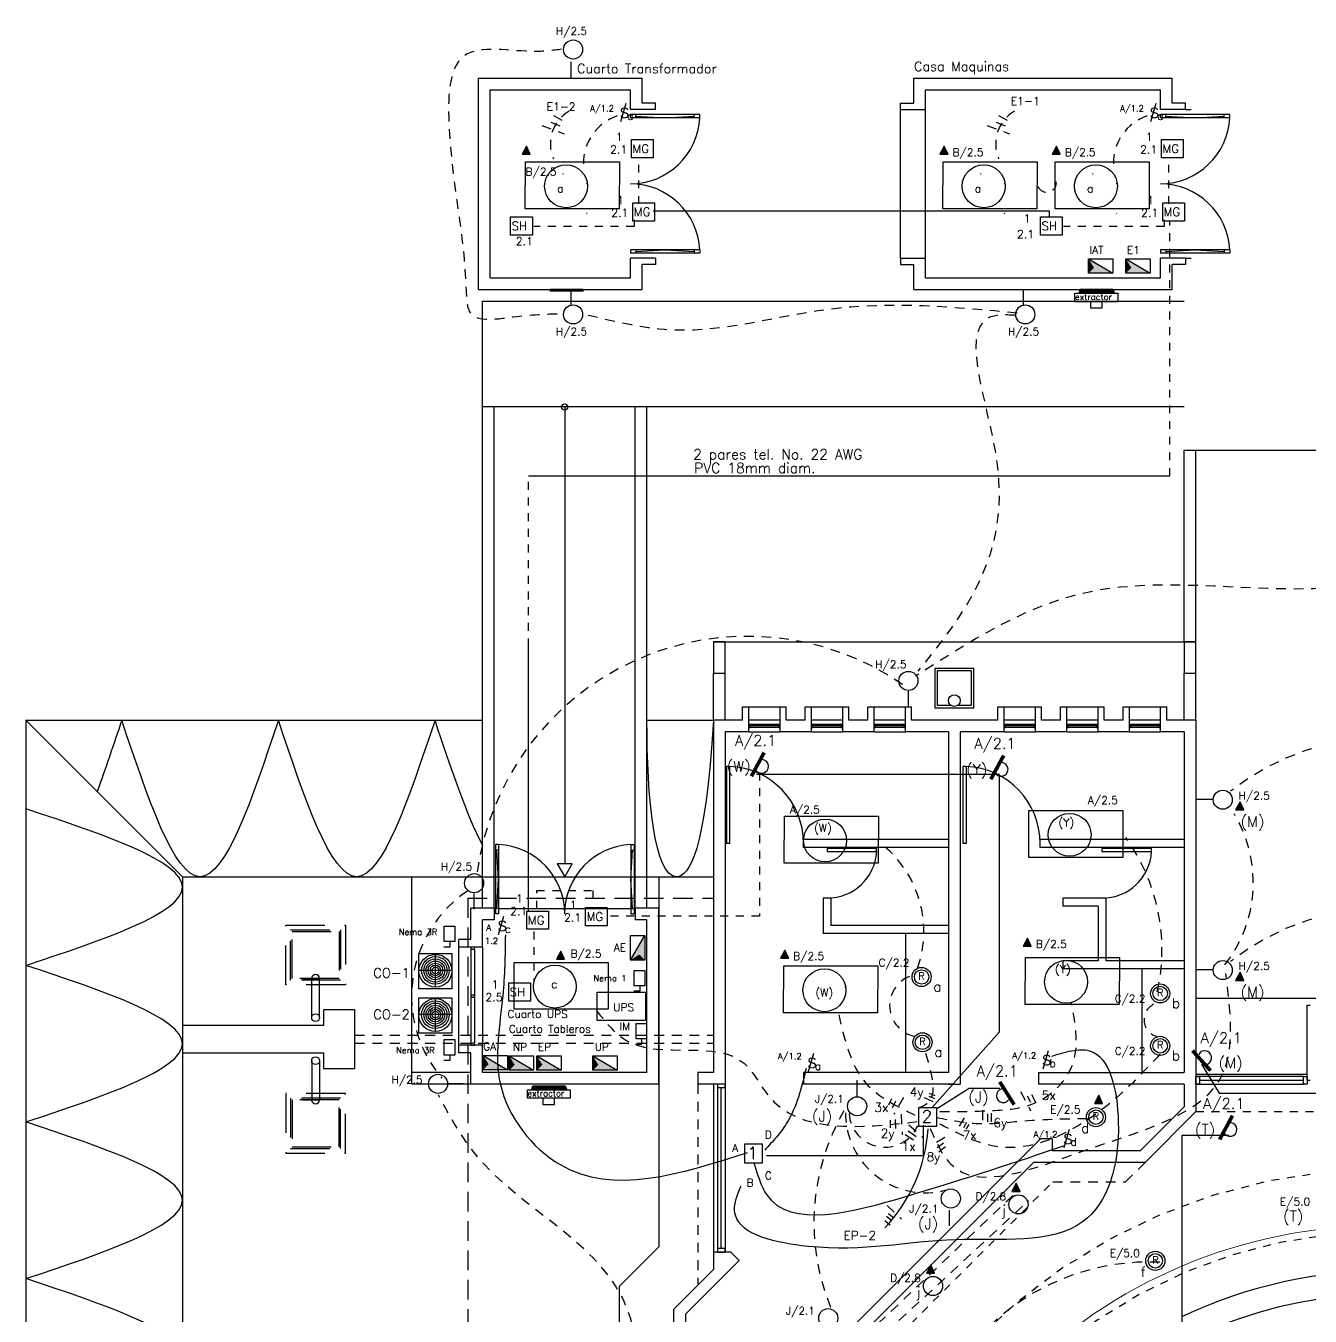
# Model space of a CAD drawing. Extents: x 630.7 to 694.4, y 620.3 to 665.5.
# Drawn here: x 659.63 to 676.03, y 649.03 to 665.51 of the extents above; entities that cross this region are included whole.
import ezdxf

# ---------------------------------------------------------------- set-up
doc = ezdxf.new("R2010")
doc.units = 0
doc.header["$LTSCALE"] = 0.5
doc.header["$MEASUREMENT"] = 0
for name, pattern in [('DASHDOTX2', [2, 1, -0.5, 0, -0.5]), ('DASHED2', [0.375, 0.25, -0.125]), ('HIDDEN', [0.375, 0.25, -0.125]), ('HIDDEN2', [0.1875, 0.125, -0.0625]), ('PHANTOM2', [31.75, 15.875, -3.175, 3.175, -3.175, 3.175, -3.175])]:
    doc.linetypes.add(name, pattern=pattern)
for name, color, linetype in [('ALUMBRADO', 3, 'CONTINUOUS'), ('columnas', 5, 'CONTINUOUS'), ('LUCES', 170, 'CONTINUOUS'), ('METAL', 6, 'CONTINUOUS'), ('MUEBLES', 6, 'CONTINUOUS'), ('paredbaños', 6, 'CONTINUOUS'), ('paredes', 1, 'CONTINUOUS'), ('PROYECCIONES', 6, 'HIDDEN'), ('PUERTAS', 6, 'CONTINUOUS'), ('SEÑALES', 4, 'CONTINUOUS'), ('talud', 5, 'CONTINUOUS'), ('texturas', 6, 'CONTINUOUS'), ('TOMAS', 4, 'HIDDEN2'), ('TUBERIA', 3, 'DASHDOTX2'), ('tuberia_alumbrado', 3, 'DASHED2'), ('UNIFILAR', 1, 'CONTINUOUS'), ('ventana', 6, 'CONTINUOUS'), ('ventanas', 6, 'CONTINUOUS')]:
    doc.layers.add(name, color=color, linetype=linetype)
doc.styles.add('romans', font='romans.shx')
doc.styles.add('STYLE2', font='romans.shx')

msp = doc.modelspace()

# ---------------------------------------------------------------- linework, layer by layer
at = {"layer": 'ALUMBRADO', "linetype": 'Continuous'}
for p, q in [((666.591, 665.049), (666.591, 664.846)), ((666.591, 662.136), (666.591, 661.933)), ((672.365, 662.136), (672.365, 661.933)), ((670.898, 657.011), (670.898, 656.809)), ((674.785, 655.625), (674.582, 655.625)), ((665.352, 654.427), (665.352, 654.224)), ((674.785, 653.449), (674.582, 653.449)), ((670.247, 651.838), (670.247, 652.04)), ((665.213, 651.996), (665.01, 651.996)), ((671.425, 650.179), (671.425, 650.382))]:
    msp.add_line(p, q, dxfattribs=at)
at = {"layer": 'ALUMBRADO', "color": 1}
for p, q in [((666.025, 663.97), (665.969, 663.867)), ((666.072, 663.867), (666.025, 663.97)), ((671.358, 663.97), (671.302, 663.867)), ((671.406, 663.867), (671.358, 663.97)), ((672.792, 663.97), (672.735, 663.867)), ((672.839, 663.867), (672.792, 663.97)), ((665.969, 663.867), (666.072, 663.867)), ((671.302, 663.867), (671.406, 663.867)), ((672.735, 663.867), (672.839, 663.867)), ((675.135, 655.595), (675.078, 655.492)), ((675.078, 655.492), (675.182, 655.492)), ((675.182, 655.492), (675.135, 655.595)), ((672.422, 653.857), (672.366, 653.753)), ((672.469, 653.753), (672.422, 653.857)), ((666.462, 653.69), (666.405, 653.587)), ((666.509, 653.587), (666.462, 653.69)), ((669.324, 653.702), (669.267, 653.598)), ((669.371, 653.598), (669.324, 653.702)), ((672.366, 653.753), (672.469, 653.753)), ((666.405, 653.587), (666.509, 653.587)), ((669.267, 653.598), (669.371, 653.598)), ((675.135, 653.42), (675.078, 653.316)), ((675.182, 653.316), (675.135, 653.42)), ((675.078, 653.316), (675.182, 653.316)), ((673.333, 651.848), (673.276, 651.744)), ((673.276, 651.744), (673.38, 651.744)), ((673.38, 651.744), (673.333, 651.848)), ((672.277, 650.724), (672.221, 650.62)), ((672.325, 650.62), (672.277, 650.724)), ((672.221, 650.62), (672.325, 650.62)), ((671.187, 649.682), (671.13, 649.578)), ((671.13, 649.578), (671.234, 649.578)), ((671.234, 649.578), (671.187, 649.682))]:
    msp.add_line(p, q, dxfattribs=at)
at = {"layer": 'ALUMBRADO'}
for points in [[(666.009, 663.769), (667.209, 663.769), (667.207, 663.169), (666.007, 663.169)], [(671.343, 663.769), (672.543, 663.769), (672.541, 663.169), (671.341, 663.169)], [(672.776, 663.769), (673.976, 663.769), (673.974, 663.169), (672.774, 663.169)], [(672.439, 655.485), (673.64, 655.485), (673.638, 654.885), (672.438, 654.885)], [(669.317, 655.412), (670.517, 655.413), (670.515, 654.813), (669.315, 654.813)], [(665.866, 653.546), (667.066, 653.546), (667.064, 652.947), (665.864, 652.946)], [(672.394, 653.608), (673.594, 653.608), (673.593, 653.009), (672.392, 653.009)], [(669.308, 653.5), (670.508, 653.5), (670.506, 652.9), (669.306, 652.9)]]:
    msp.add_lwpolyline(points, close=True, dxfattribs=at)
at = {"layer": 'ALUMBRADO', "const_width": 0.0468}
for points in [[(669.058, 656.226), (668.895, 655.923)], [(672.116, 656.188), (671.952, 655.884)], [(674.528, 652.418), (674.759, 652.162)], [(672.25, 651.728), (672.066, 652.02)], [(675.038, 651.588), (674.874, 651.284)]]:
    msp.add_lwpolyline(points, dxfattribs=at)
at = {"layer": 'ALUMBRADO', "color": 5}
for points in [[(671.033, 651.693), (671.258, 651.693), (671.258, 651.449), (671.033, 651.449)], [(668.81, 651.227), (669.034, 651.227), (669.034, 650.983), (668.81, 650.983)]]:
    msp.add_lwpolyline(points, close=True, dxfattribs=at)
at = {"layer": 'ALUMBRADO'}
for centre, radius in [((666.618, 665.206), 0.122), ((666.528, 663.459), 0.274), ((671.861, 663.459), 0.274), ((673.295, 663.459), 0.274), ((666.618, 661.822), 0.122), ((672.392, 661.822), 0.122), ((670.9, 657.141), 0.122), ((674.914, 655.623), 0.122), ((669.836, 655.103), 0.274), ((672.958, 655.175), 0.274), ((665.354, 654.557), 0.122), ((666.385, 653.236), 0.274), ((672.913, 653.298), 0.274), ((674.914, 653.447), 0.122), ((669.827, 653.19), 0.274), ((671.068, 653.359), 0.122), ((674.115, 653.149), 0.122), ((671.08, 652.525), 0.122), ((674.115, 652.48), 0.122), ((664.894, 651.994), 0.122), ((670.245, 651.708), 0.122), ((673.294, 651.569), 0.122), ((671.441, 650.53), 0.122), ((672.305, 650.454), 0.122), ((674.053, 649.734), 0.122), ((671.214, 649.412), 0.122), ((669.876, 649.001), 0.122)]:
    msp.add_circle(centre, radius, dxfattribs=at)
at = {"layer": 'ALUMBRADO', "color": 1}
for centre in [(671.068, 653.359), (674.115, 653.149), (671.08, 652.525), (674.115, 652.48), (673.294, 651.569), (674.053, 649.734)]:
    msp.add_circle(centre, 0.0921, dxfattribs=at)
at = {"layer": 'ALUMBRADO'}
for centre, start, end in [((669.026, 656.049), 202.0969, 81.2238), ((672.084, 656.01), 202.0969, 81.2238), ((674.684, 652.328), 272.4299, 151.5568), ((672.111, 651.843), 82.6032, 321.7301), ((675.006, 651.411), 202.0969, 81.2238)]:
    msp.add_arc(centre, 0.0878, start, end, dxfattribs=at)
at = {"layer": 'ALUMBRADO', "color": 1}
for points in [[(665.969, 663.867), (666.025, 663.97), (666.072, 663.867)], [(671.302, 663.867), (671.358, 663.97), (671.406, 663.867)], [(672.735, 663.867), (672.792, 663.97), (672.839, 663.867)], [(675.078, 655.492), (675.135, 655.595), (675.182, 655.492)], [(672.366, 653.753), (672.422, 653.857), (672.469, 653.753)], [(666.405, 653.587), (666.462, 653.69), (666.509, 653.587)], [(669.267, 653.598), (669.324, 653.702), (669.371, 653.598)], [(675.078, 653.316), (675.135, 653.42), (675.182, 653.316)], [(673.276, 651.744), (673.333, 651.848), (673.38, 651.744)], [(672.221, 650.62), (672.277, 650.724), (672.325, 650.62)], [(671.13, 649.578), (671.187, 649.682), (671.234, 649.578)]]:
    msp.add_solid(points, dxfattribs=at)
at = {"layer": 'columnas'}
msp.add_lwpolyline([(661.63, 652.74), (661.63, 652.39), (663.43, 652.39), (663.43, 652.19), (663.83, 652.19), (663.83, 652.94), (663.43, 652.94), (663.43, 652.74), (661.63, 652.74)], dxfattribs=at)
at = {"layer": 'LUCES'}
for p, q in [((667.291, 664.515), (667.223, 664.282)), ((674.058, 664.515), (673.99, 664.282)), ((665.73, 654.13), (665.662, 653.897)), ((669.687, 652.38), (669.618, 652.147)), ((672.683, 652.416), (672.615, 652.183)), ((672.953, 651.409), (672.885, 651.176))]:
    msp.add_line(p, q, dxfattribs=at)
at = {"layer": 'METAL'}
msp.add_circle((671.486, 656.89), 0.075, dxfattribs=at)
at = {"layer": 'MUEBLES', "color": 1, "linetype": 'Continuous', "ltscale": 0.01}
for p, q in [((666.486, 663.622), (666.486, 663.612)), ((671.819, 663.622), (671.819, 663.612)), ((673.252, 663.622), (673.252, 663.612))]:
    msp.add_line(p, q, dxfattribs=at)
at = {"layer": 'MUEBLES'}
for p, q in [((670.861, 653.915), (670.861, 652.14)), ((673.881, 653.465), (673.881, 652.14))]:
    msp.add_line(p, q, dxfattribs=at)
at = {"layer": 'MUEBLES', "color": 1, "linetype": 'Continuous', "ltscale": 0.01}
for centre, start, end in [((666.796, 663.492), 90, 180), ((672.129, 663.492), 90, 180), ((673.562, 663.492), 90, 180), ((666.796, 663.117), 180, 270), ((672.129, 663.117), 180, 270), ((673.562, 663.117), 180, 270), ((670.094, 653.224), 90, 180)]:
    msp.add_arc(centre, 0.005, start, end, dxfattribs=at)
at = {"layer": 'paredbaños'}
for p, q in [((671.411, 655.115), (669.561, 655.115)), ((669.561, 655.015), (669.561, 655.115)), ((671.411, 655.015), (669.561, 655.015)), ((672.581, 655.015), (672.581, 655.115)), ((674.421, 655.115), (672.581, 655.115)), ((674.421, 655.015), (672.581, 655.015)), ((669.811, 654.365), (669.811, 653.915)), ((669.911, 654.365), (669.811, 654.365)), ((669.911, 654.365), (669.911, 654.015)), ((673.421, 654.365), (672.871, 654.365)), ((672.871, 654.365), (672.871, 654.265)), ((673.421, 654.365), (673.421, 653.565)), ((673.321, 654.265), (672.871, 654.265)), ((673.321, 654.265), (673.321, 653.565)), ((671.411, 654.015), (669.911, 654.015)), ((671.411, 653.915), (669.811, 653.915)), ((673.321, 653.565), (672.871, 653.565)), ((672.871, 653.565), (672.871, 653.465)), ((674.421, 653.565), (673.421, 653.565)), ((674.421, 653.465), (672.871, 653.465))]:
    msp.add_line(p, q, dxfattribs=at)
at = {"layer": 'paredes', "linetype": 'Continuous'}
for p, q in [((665.41, 664.839), (667.501, 664.839)), ((665.41, 662.429), (665.41, 664.839)), ((667.501, 664.519), (667.501, 664.839)), ((670.968, 664.839), (674.268, 664.839)), ((670.968, 664.519), (670.968, 664.839)), ((674.268, 664.519), (674.268, 664.839)), ((665.56, 664.689), (667.351, 664.689)), ((665.56, 662.349), (665.56, 664.689)), ((667.351, 664.439), (667.351, 664.689)), ((671.118, 664.689), (674.118, 664.689)), ((671.118, 664.439), (671.118, 664.689)), ((674.118, 664.439), (674.118, 664.689)), ((667.671, 664.439), (667.351, 664.439)), ((667.671, 664.519), (667.501, 664.519)), ((667.671, 664.439), (667.671, 664.519)), ((670.798, 664.519), (670.968, 664.519)), ((670.798, 664.439), (670.798, 664.519)), ((670.798, 664.439), (671.118, 664.439)), ((674.438, 664.439), (674.118, 664.439)), ((674.438, 664.519), (674.268, 664.519)), ((674.438, 664.439), (674.438, 664.519)), ((665.41, 662.141), (665.41, 662.461)), ((665.56, 662.291), (665.56, 662.541)), ((667.351, 662.291), (667.351, 662.541)), ((667.671, 662.541), (667.351, 662.541)), ((667.501, 662.141), (667.501, 662.461)), ((667.671, 662.461), (667.501, 662.461)), ((667.671, 662.541), (667.671, 662.461)), ((670.798, 662.541), (671.118, 662.541)), ((670.798, 662.541), (670.798, 662.461)), ((670.798, 662.461), (670.968, 662.461)), ((670.968, 662.141), (670.968, 662.461)), ((671.118, 662.291), (671.118, 662.541)), ((674.118, 662.291), (674.118, 662.541)), ((674.438, 662.541), (674.118, 662.541)), ((674.268, 662.141), (674.268, 662.461)), ((674.438, 662.461), (674.268, 662.461)), ((674.438, 662.541), (674.438, 662.461)), ((665.56, 662.291), (667.351, 662.291)), ((671.118, 662.291), (674.118, 662.291)), ((665.41, 662.141), (667.501, 662.141)), ((670.968, 662.141), (674.268, 662.141))]:
    msp.add_line(p, q, dxfattribs=at)
at = {"layer": 'paredes', "color": 1, "linetype": 'Continuous'}
for p, q in [((670.798, 662.541), (670.798, 664.439)), ((671.118, 662.541), (671.118, 664.439))]:
    msp.add_line(p, q, dxfattribs=at)
at = {"layer": 'paredes', "color": 5}
msp.add_line((668.411, 657.64), (668.561, 657.64), dxfattribs=at)
at = {"layer": 'paredes'}
for p, q in [((668.781, 656.64), (668.781, 656.81)), ((668.781, 656.81), (668.861, 656.81)), ((668.861, 656.64), (668.861, 656.81)), ((669.261, 656.64), (669.261, 656.81)), ((669.261, 656.81), (669.341, 656.81)), ((669.341, 656.64), (669.341, 656.81)), ((669.581, 656.64), (669.581, 656.81)), ((669.581, 656.81), (669.661, 656.81)), ((669.661, 656.64), (669.661, 656.81)), ((670.061, 656.81), (670.141, 656.81)), ((670.061, 656.64), (670.061, 656.81)), ((670.141, 656.64), (670.141, 656.81)), ((670.381, 656.64), (670.381, 656.81)), ((670.381, 656.81), (670.461, 656.81)), ((670.461, 656.64), (670.461, 656.81)), ((670.861, 656.64), (670.861, 656.81)), ((670.861, 656.81), (670.941, 656.81)), ((670.941, 656.64), (670.941, 656.81)), ((672.041, 656.64), (672.041, 656.81)), ((672.041, 656.81), (672.121, 656.81)), ((672.121, 656.64), (672.121, 656.81)), ((672.521, 656.64), (672.521, 656.81)), ((672.521, 656.81), (672.601, 656.81)), ((672.601, 656.64), (672.601, 656.81)), ((672.841, 656.64), (672.841, 656.81)), ((672.841, 656.81), (672.921, 656.81)), ((672.921, 656.64), (672.921, 656.81)), ((673.321, 656.81), (673.401, 656.81)), ((673.321, 656.64), (673.321, 656.81)), ((673.401, 656.64), (673.401, 656.81)), ((673.641, 656.64), (673.641, 656.81)), ((673.641, 656.81), (673.721, 656.81)), ((673.721, 656.64), (673.721, 656.81)), ((674.121, 656.64), (674.121, 656.81)), ((674.121, 656.81), (674.201, 656.81)), ((674.201, 656.64), (674.201, 656.81)), ((668.411, 656.64), (668.411, 652.14)), ((668.781, 656.64), (668.411, 656.64)), ((668.861, 656.49), (668.861, 656.64)), ((669.261, 656.49), (669.261, 656.64)), ((669.581, 656.64), (669.341, 656.64)), ((669.661, 656.49), (669.661, 656.64)), ((669.661, 656.49), (669.661, 656.64)), ((670.061, 656.49), (670.061, 656.64)), ((670.061, 656.49), (670.061, 656.64)), ((670.381, 656.64), (670.141, 656.64)), ((670.461, 656.49), (670.461, 656.64)), ((670.861, 656.49), (670.861, 656.64)), ((672.041, 656.64), (670.941, 656.64)), ((672.121, 656.49), (672.121, 656.64)), ((672.521, 656.49), (672.521, 656.64)), ((672.841, 656.64), (672.601, 656.64)), ((672.921, 656.49), (672.921, 656.64)), ((672.921, 656.49), (672.921, 656.64)), ((673.321, 656.49), (673.321, 656.64)), ((673.321, 656.49), (673.321, 656.64)), ((673.641, 656.64), (673.401, 656.64)), ((673.721, 656.49), (673.721, 656.64)), ((674.121, 656.49), (674.121, 656.64)), ((674.571, 656.64), (674.201, 656.64)), ((674.571, 656.64), (674.571, 651.64)), ((668.561, 656.49), (668.561, 651.99)), ((668.861, 656.49), (668.561, 656.49)), ((669.661, 656.49), (669.261, 656.49)), ((670.461, 656.49), (670.061, 656.49)), ((671.411, 656.49), (670.861, 656.49)), ((671.411, 656.49), (671.411, 652.14)), ((671.561, 656.49), (671.561, 651.99)), ((672.121, 656.49), (671.561, 656.49)), ((672.921, 656.49), (672.521, 656.49)), ((673.721, 656.49), (673.321, 656.49)), ((674.421, 656.49), (674.121, 656.49)), ((674.421, 656.49), (674.421, 652.14)), ((665.611, 654.24), (665.311, 654.24)), ((665.311, 653.84), (665.311, 654.24)), ((665.611, 654.24), (665.461, 654.24)), ((665.611, 654.24), (665.611, 654.09)), ((667.711, 654.24), (667.411, 654.24)), ((667.411, 654.24), (667.411, 654.09)), ((667.711, 651.99), (667.711, 654.24)), ((665.461, 653.74), (665.461, 654.09)), ((665.611, 654.09), (665.461, 654.09)), ((667.561, 654.09), (667.411, 654.09)), ((667.561, 652.14), (667.561, 654.09)), ((665.311, 653.84), (665.161, 653.84)), ((665.161, 653.74), (665.161, 653.84)), ((665.461, 653.74), (665.161, 653.74)), ((665.461, 652.49), (665.161, 652.49)), ((665.161, 652.39), (665.161, 652.49)), ((665.311, 652.39), (665.161, 652.39)), ((665.311, 651.99), (665.311, 652.39)), ((665.461, 652.14), (665.461, 652.49)), ((667.561, 652.14), (665.461, 652.14)), ((668.411, 652.14), (668.211, 652.14)), ((668.211, 652.14), (668.211, 651.99)), ((671.411, 652.14), (669.561, 652.14)), ((669.561, 652.14), (669.561, 651.99)), ((672.561, 652.14), (674.421, 652.14)), ((672.561, 652.14), (672.561, 651.99)), ((667.711, 651.99), (665.311, 651.99)), ((668.561, 651.99), (668.211, 651.99)), ((671.48, 651.99), (669.561, 651.99)), ((671.411, 651.99), (671.561, 651.99)), ((674.421, 651.99), (672.561, 651.99)), ((674.421, 651.99), (674.421, 651.702)), ((673.859, 651.14), (674.421, 651.702)), ((673.921, 650.99), (674.571, 651.64)), ((669.49, 648.195), (672.585, 651.29)), ((672.735, 651.29), (672.585, 651.29)), ((672.735, 651.29), (672.735, 651.14)), ((673.859, 651.14), (672.735, 651.14)), ((669.596, 648.089), (672.497, 650.99)), ((673.921, 650.99), (672.497, 650.99)), ((668.055, 649.054), (668.739, 649.739)), ((668.633, 649.845), (668.411, 649.845)), ((668.411, 649.845), (668.411, 649.622)), ((668.739, 649.739), (668.633, 649.845)), ((667.905, 649.116), (668.411, 649.622)), ((667.905, 646.365), (667.905, 649.116)), ((668.055, 649.054), (668.055, 646.765))]:
    msp.add_line(p, q, dxfattribs=at)
at = {"layer": 'paredes', "color": 1}
for p, q in [((668.861, 656.81), (669.261, 656.81)), ((669.661, 656.81), (670.061, 656.81)), ((670.461, 656.81), (670.861, 656.81)), ((672.121, 656.81), (672.521, 656.81)), ((672.921, 656.81), (673.321, 656.81)), ((673.721, 656.81), (674.121, 656.81)), ((669.261, 656.64), (668.861, 656.64)), ((670.061, 656.64), (669.661, 656.64)), ((670.861, 656.64), (670.461, 656.64)), ((672.521, 656.64), (672.121, 656.64)), ((673.321, 656.64), (672.921, 656.64)), ((674.121, 656.64), (673.721, 656.64)), ((668.861, 656.49), (669.261, 656.49)), ((669.661, 656.49), (670.061, 656.49)), ((670.461, 656.49), (670.861, 656.49)), ((672.121, 656.49), (672.521, 656.49)), ((672.921, 656.49), (673.321, 656.49)), ((673.721, 656.49), (674.121, 656.49)), ((665.666, 654.235), (667.356, 654.235))]:
    msp.add_line(p, q, dxfattribs=at)
at = {"layer": 'paredes'}
for points in [[(668.411, 657.24), (668.561, 657.24), (668.561, 657.64), (668.411, 657.64)], [(674.421, 657.24), (674.571, 657.24), (674.571, 657.64), (674.421, 657.64)]]:
    msp.add_lwpolyline(points, close=True, dxfattribs=at)
at = {"layer": 'paredes', "ltscale": 0.75}
for radius, start, end in [(6.05, 62.8054, 115.4706), (5.75, 4.9885, 175.0115)]:
    msp.add_arc((676.99, 643.555), radius, start, end, dxfattribs=at)
at = {"layer": 'PROYECCIONES', "color": 1, "ltscale": 2}
for q in [(665.272, 632.744), (668.411, 654.365)]:
    msp.add_line((665.272, 654.365), q, dxfattribs=at)
at = {"layer": 'PROYECCIONES'}
for p, q in [((663.83, 652.615), (668.411, 652.615)), ((663.83, 652.515), (668.411, 652.515)), ((668.211, 651.99), (668.211, 649.422)), ((673.673, 650.743), (673.921, 650.99)), ((672.744, 650.743), (673.673, 650.743))]:
    msp.add_line(p, q, dxfattribs=at)
at = {"layer": 'PROYECCIONES', "ltscale": 0.8}
for p, q in [((674.571, 651.64), (679.41, 651.64)), ((668.531, 646.53), (672.744, 650.743))]:
    msp.add_line(p, q, dxfattribs=at)
for radius, start in [(7.35, 270.3718), (6.55, 270.4172)]:
    msp.add_arc((676.99, 643.555), radius, start, 270, dxfattribs=at)
at = {"layer": 'PUERTAS'}
for p, q in [((667.351, 664.335), (667.351, 664.375)), ((668.236, 664.375), (667.351, 664.375)), ((668.236, 664.335), (667.351, 664.335)), ((667.421, 664.335), (667.421, 664.375)), ((668.166, 664.335), (668.166, 664.375)), ((668.236, 664.335), (668.236, 664.375)), ((674.118, 664.335), (674.118, 664.375)), ((675.003, 664.375), (674.118, 664.375)), ((675.003, 664.335), (674.118, 664.335)), ((674.188, 664.335), (674.188, 664.375)), ((674.933, 664.335), (674.933, 664.375)), ((675.003, 664.335), (675.003, 664.375)), ((667.351, 662.645), (667.351, 662.605)), ((668.236, 662.645), (667.351, 662.645)), ((668.236, 662.605), (667.351, 662.605)), ((667.421, 662.645), (667.421, 662.605)), ((668.166, 662.645), (668.166, 662.605)), ((668.236, 662.645), (668.236, 662.605)), ((674.118, 662.645), (674.118, 662.605)), ((675.003, 662.645), (674.118, 662.645)), ((675.003, 662.605), (674.118, 662.605)), ((674.188, 662.645), (674.188, 662.605)), ((674.933, 662.645), (674.933, 662.605)), ((675.003, 662.645), (675.003, 662.605)), ((668.576, 656.049), (668.576, 655.065)), ((668.616, 656.049), (668.576, 656.049)), ((668.616, 656.049), (668.616, 655.065)), ((671.636, 656.049), (671.596, 656.049)), ((671.596, 656.049), (671.596, 655.065)), ((671.636, 656.049), (671.636, 655.065)), ((665.626, 655.05), (665.626, 654.165)), ((665.666, 655.05), (665.626, 655.05)), ((665.666, 655.05), (665.666, 654.165)), ((667.356, 655.05), (667.356, 654.165)), ((667.356, 655.05), (667.396, 655.05)), ((667.396, 655.05), (667.396, 654.165)), ((668.616, 655.065), (668.576, 655.065)), ((671.636, 655.065), (671.596, 655.065)), ((665.666, 654.98), (665.626, 654.98)), ((667.356, 654.98), (667.396, 654.98)), ((665.666, 654.235), (665.626, 654.235)), ((665.666, 654.165), (665.626, 654.165)), ((667.356, 654.235), (667.396, 654.235)), ((667.356, 654.165), (667.396, 654.165)), ((675.99, 652.04), (675.99, 653)), ((675.99, 653), (676.03, 653)), ((675.99, 652.04), (676.03, 652.04))]:
    msp.add_line(p, q, dxfattribs=at)
at = {"layer": 'PUERTAS', "color": 6}
for p, q in [((667.421, 664.355), (667.793, 664.335)), ((667.793, 664.335), (668.166, 664.355)), ((674.188, 664.355), (674.56, 664.335)), ((674.56, 664.335), (674.933, 664.355)), ((667.421, 662.625), (667.793, 662.645)), ((667.793, 662.645), (668.166, 662.625)), ((674.188, 662.625), (674.56, 662.645)), ((674.56, 662.645), (674.933, 662.625)), ((665.666, 654.608), (665.646, 654.98)), ((667.356, 654.608), (667.376, 654.98)), ((665.646, 654.235), (665.666, 654.608)), ((667.376, 654.235), (667.356, 654.608))]:
    msp.add_line(p, q, dxfattribs=at)
at = {"layer": 'PUERTAS'}
for points in [[(669.861, 655), (669.861, 654.96), (670.494, 654.96), (670.494, 655)], [(673.371, 655), (673.371, 654.96), (674.005, 654.96), (674.005, 655)]]:
    msp.add_lwpolyline(points, close=True, dxfattribs=at)
for centre, radius, start, end in [((667.35, 664.377), 0.887, 270.0448, 357.3062), ((674.117, 664.377), 0.887, 270.0448, 357.3062), ((667.35, 662.603), 0.887, 2.6938, 89.9552), ((674.117, 662.603), 0.887, 2.6938, 89.9552), ((668.577, 655.066), 0.984, 359.9736, 87.7351), ((671.598, 655.066), 0.984, 359.9736, 87.7351), ((665.624, 654.165), 0.887, 0.0448, 87.3062), ((667.397, 654.165), 0.887, 92.6938, 179.9552), ((669.861, 655), 0.635, 270, 356.3884), ((673.371, 655), 0.635, 270, 356.3884)]:
    msp.add_arc(centre, radius, start, end, dxfattribs=at)
at = {"layer": 'SEÑALES', "color": 5}
for points in [[(667.365, 664.055), (667.642, 664.055), (667.642, 663.823), (667.365, 663.823)], [(674.132, 664.055), (674.409, 664.055), (674.409, 663.823), (674.132, 663.823)], [(667.38, 663.247), (667.657, 663.247), (667.657, 663.015), (667.38, 663.015)], [(674.147, 663.247), (674.424, 663.247), (674.424, 663.015), (674.147, 663.015)], [(665.821, 663.067), (666.098, 663.067), (666.098, 662.835), (665.821, 662.835)], [(672.588, 663.067), (672.865, 663.067), (672.865, 662.835), (672.588, 662.835)], [(666.028, 654.2), (666.306, 654.2), (666.306, 653.968), (666.028, 653.968)], [(666.778, 654.246), (667.055, 654.246), (667.055, 654.014), (666.778, 654.014)], [(665.796, 653.283), (666.073, 653.283), (666.073, 653.051), (665.796, 653.051)]]:
    msp.add_lwpolyline(points, close=True, dxfattribs=at)
at = {"layer": 'talud', "color": 1, "linetype": 'Continuous'}
for p, q in [((674.438, 664.439), (674.51, 664.439)), ((674.438, 662.541), (674.51, 662.541))]:
    msp.add_line(p, q, dxfattribs=at)
at = {"layer": 'talud', "color": 1}
for p, q in [((674.421, 660.09), (679.56, 660.09)), ((674.421, 657.64), (674.421, 660.09)), ((674.571, 657.64), (674.571, 660.09)), ((674.571, 653.09), (679.41, 653.09))]:
    msp.add_line(p, q, dxfattribs=at)
at = {"layer": 'talud'}
for p, q in [((674.421, 657.64), (674.571, 657.64)), ((659.63, 656.64), (665.461, 656.64)), ((661.63, 654.64), (659.63, 656.64)), ((659.63, 656.64), (659.63, 629.507)), ((667.561, 656.64), (668.411, 656.64)), ((661.63, 654.64), (665.461, 654.64)), ((661.63, 654.64), (661.63, 631.507)), ((667.561, 654.64), (668.411, 654.64))]:
    msp.add_line(p, q, dxfattribs=at)
at = {"layer": 'talud', "color": 6}
for p, q in [((668.411, 656.64), (668.411, 657.24)), ((668.561, 656.64), (668.561, 657.24)), ((674.421, 656.64), (674.421, 657.24)), ((674.571, 656.64), (674.571, 657.24))]:
    msp.add_line(p, q, dxfattribs=at)
at = {"layer": 'texturas', "color": 1}
for p, q in [((665.461, 654.24), (665.461, 661.99)), ((665.461, 661.99), (674.421, 661.99)), ((674.421, 660.64), (665.461, 660.64)), ((665.611, 654.24), (665.611, 660.64)), ((666.511, 660.64), (666.511, 654.804)), ((667.411, 654.24), (667.411, 660.64)), ((667.561, 654.24), (667.561, 660.64)), ((664.561, 651.99), (664.561, 654.64)), ((665.461, 654.64), (667.561, 654.64)), ((667.711, 654.64), (667.711, 649.912)), ((665.161, 652.49), (665.161, 653.74)), ((665.461, 653.74), (665.461, 652.49)), ((665.311, 652.14), (664.561, 652.14)), ((665.311, 651.99), (664.561, 651.99)), ((667.205, 649.406), (667.711, 649.912)), ((667.205, 649.406), (667.205, 637.219))]:
    msp.add_line(p, q, dxfattribs=at)
at = {"layer": 'texturas', "linetype": 'Continuous'}
msp.add_line((668.561, 657.64), (674.421, 657.64), dxfattribs=at)
at = {"layer": 'texturas', "color": 1}
msp.add_lwpolyline([(666.511, 654.64), (666.605, 654.804), (666.416, 654.804)], close=True, dxfattribs=at)
msp.add_circle((666.511, 660.64), 0.04, dxfattribs=at)
at = {"layer": 'texturas'}
for points in [[(660.855, 656.64), (660.75, 656.326), (660.646, 656.012), (660.541, 655.729)], [(665.461, 655.045), (665.259, 655.429), (665.057, 656.034), (664.855, 656.64)]]:
    msp.add_open_spline(points, degree=3, dxfattribs=at)
for points in [[(662.855, 656.64), (661.855, 654.64), (660.855, 656.64)], [(664.855, 656.64), (663.855, 654.64), (662.855, 656.64)], [(659.63, 653.507), (661.63, 654.507), (659.63, 655.507)], [(659.63, 651.507), (661.63, 652.507), (659.63, 653.507)], [(659.63, 649.507), (661.63, 650.507), (659.63, 651.507)], [(659.63, 647.507), (661.63, 648.507), (659.63, 649.507)]]:
    msp.add_spline(points, degree=3, dxfattribs=at)
msp.add_open_spline([(668.411, 656.64), (668.312, 654.949), (667.707, 654.084), (667.561, 655.64), (667.561, 656.64)], degree=3, knots=[0.993455, 0.993455, 0.993455, 0.993455, 2.236068, 4.472136, 4.472136, 4.472136, 4.472136], dxfattribs=at)
at = {"layer": 'TOMAS'}
for p, q in [((667.459, 663.234), (667.459, 663.823)), ((674.226, 663.234), (674.226, 663.823)), ((672.697, 663.143), (672.697, 663.077)), ((667.397, 662.945), (666.115, 662.945)), ((667.397, 663.028), (667.397, 662.945)), ((674.164, 662.945), (672.882, 662.945)), ((674.164, 663.028), (674.164, 662.945)), ((674.236, 659.759), (674.236, 663.007)), ((666.05, 657.582), (666.05, 659.759)), ((668.997, 655.97), (668.997, 654.134)), ((666.155, 654.23), (666.155, 654.462)), ((666.155, 654.462), (666.87, 654.462)), ((666.87, 654.462), (666.87, 654.288)), ((668.997, 654.134), (667.064, 654.134)), ((666.116, 653.94), (666.116, 653.303))]:
    msp.add_line(p, q, dxfattribs=at)
at = {"layer": 'TOMAS', "linetype": 'Continuous'}
for p, q in [((667.641, 663.143), (672.697, 663.143)), ((666.05, 659.759), (674.236, 659.759))]:
    msp.add_line(p, q, dxfattribs=at)
at = {"layer": 'TUBERIA', "color": 1}
for p, q in [((663.162, 653.34), (663.38, 653.34)), ((663.28, 652.84), (663.28, 653.34)), ((663.38, 652.84), (663.38, 653.34)), ((663.28, 652.29), (663.28, 651.79)), ((663.38, 652.29), (663.38, 651.79)), ((663.162, 651.79), (663.38, 651.79))]:
    msp.add_line(p, q, dxfattribs=at)
for points in [[(663.71, 653.26), (662.95, 653.26), (662.95, 654.02), (663.71, 654.02)], [(663.65, 653.32), (663.01, 653.32), (663.01, 653.96), (663.65, 653.96)], [(663.63, 653.34), (663.03, 653.34), (663.03, 653.94), (663.63, 653.94)], [(663.71, 651.87), (662.95, 651.87), (662.95, 651.11), (663.71, 651.11)], [(663.65, 651.81), (663.01, 651.81), (663.01, 651.17), (663.65, 651.17)], [(663.63, 651.79), (663.03, 651.79), (663.03, 651.19), (663.63, 651.19)]]:
    msp.add_lwpolyline(points, close=True, dxfattribs=at)
at = {"layer": 'TUBERIA', "color": 1, "linetype": 'Continuous'}
for centre in [(663.33, 652.84), (663.33, 652.29)]:
    msp.add_circle(centre, 0.05, dxfattribs=at)
for centre, start, end in [((663.33, 653.34), 0, 180), ((663.33, 651.79), 180, 0)]:
    msp.add_arc(centre, 0.05, start, end, dxfattribs=at)
at = {"layer": 'tuberia_alumbrado'}
for p, q in [((666.217, 664.237), (666.504, 664.13)), ((666.334, 664.279), (666.462, 664.226)), ((666.366, 664.364), (666.494, 664.29)), ((671.903, 664.237), (672.19, 664.13)), ((672.02, 664.279), (672.148, 664.226)), ((672.052, 664.364), (672.18, 664.29)), ((671.166, 651.874), (671.239, 651.847)), ((672.333, 651.896), (672.461, 651.649)), ((672.47, 651.86), (672.525, 651.75)), ((670.684, 651.803), (670.647, 651.72)), ((670.737, 651.773), (670.692, 651.682)), ((670.836, 651.818), (670.715, 651.606)), ((671.099, 651.82), (671.234, 651.761)), ((671.162, 651.838), (671.234, 651.806)), ((672.415, 651.841), (672.461, 651.759)), ((670.669, 651.531), (670.669, 651.432)), ((670.73, 651.538), (670.737, 651.425)), ((670.806, 651.606), (670.821, 651.342)), ((671.61, 651.56), (671.519, 651.402)), ((671.845, 651.656), (671.845, 651.455)), ((671.909, 651.611), (671.909, 651.51)), ((671.955, 651.62), (671.955, 651.51)), ((670.897, 651.394), (671.003, 651.319)), ((670.904, 651.47), (671.086, 651.311)), ((671.64, 651.5), (671.602, 651.432)), ((671.67, 651.477), (671.633, 651.417)), ((670.859, 651.349), (670.973, 651.273)), ((671.366, 651.311), (671.199, 651.205)), ((671.35, 651.236), (671.267, 651.175)), ((671.373, 651.19), (671.29, 651.122)), ((672.234, 650.57), (668.923, 647.416)), ((668.962, 647.29), (672.437, 650.503))]:
    msp.add_line(p, q, dxfattribs=at)
at = {"layer": 'tuberia_alumbrado', "color": 4, "linetype": 'Continuous'}
for p, q in [((666.05, 654.208), (666.05, 657.582)), ((672.063, 655.945), (668.959, 655.945)), ((672.063, 652.66), (672.063, 655.945)), ((671.201, 651.687), (672.063, 652.66)), ((674.643, 652.247), (674.868, 651.877)), ((671.272, 651.684), (671.675, 651.941)), ((671.675, 651.941), (672.068, 651.941)), ((674.868, 651.877), (676.392, 651.877))]:
    msp.add_line(p, q, dxfattribs=at)
at = {"layer": 'tuberia_alumbrado', "color": 4, "linetype": 'PHANTOM2'}
for p, q in [((671.093, 651.08), (671.093, 651.468)), ((684.518, 651.333), (674.391, 651.333)), ((674.391, 651.333), (674.391, 647.705)), ((669.089, 651.08), (671.093, 651.08))]:
    msp.add_line(p, q, dxfattribs=at)
at = {"layer": 'tuberia_alumbrado', "color": 5}
for p, q in [((670.628, 650.441), (670.813, 650.265)), ((670.598, 650.248), (670.665, 650.189)), ((670.62, 650.306), (670.687, 650.248)), ((670.645, 650.34), (670.712, 650.281))]:
    msp.add_line(p, q, dxfattribs=at)
at = {"layer": 'tuberia_alumbrado', "color": 5, "linetype": 'Continuous', "lineweight": 15}
msp.add_circle((676.955, 643.6), 6.584, dxfattribs=at)
at = {"layer": 'tuberia_alumbrado'}
for centre, radius, start, end in [((666.812, 663.999), 0.484, 120.2903, 202.8141), ((672.498, 663.999), 0.484, 120.2903, 202.8141), ((667.389, 663.753), 0.639, 109.0593, 180.9179), ((674.156, 663.753), 0.639, 109.0593, 180.9179), ((672.666, 663.506), 0.123, 204.0775, 5.1436), ((668.846, 654.226), 3.485, 55.4083, 172.9984), ((676.993, 653.211), 3.206, 50.888, 128.1618), ((673.607, 654.564), 1.697, 321.8693, 31.1364), ((669.669, 653.94), 1.428, 340.8409, 50.316), ((671.686, 653.706), 2.452, 347.3463, 35.7924), ((666.175, 653.115), 1.619, 124.0136, 220.4435), ((676.993, 651.035), 3.206, 50.888, 128.1618), ((671.061, 652.994), 0.401, 111.6816, 257.8534), ((674.129, 652.813), 0.22, 116.5093, 254.2111), ((672.549, 650.221), 2.855, 150.0188, 202.4146), ((671.115, 651.621), 1.018, 179.7325, 285.3138), ((670.599, 651.642), 0.457, 183.3911, 336.5244), ((673.977, 646.759), 2.961, 87.4399, 174.9281)]:
    msp.add_arc(centre, radius, start, end, dxfattribs=at)
at = {"layer": 'tuberia_alumbrado', "color": 5, "linetype": 'Continuous'}
msp.add_arc((669.133, 651.548), 2.022, 316.3932, 356.3574, dxfattribs=at)
at = {"layer": 'tuberia_alumbrado'}
for points in [[(666.47, 665.208), (666.14, 665.18), (665.224, 665.123), (665.036, 664.199), (665.253, 662.125), (665.3, 661.852), (665.894, 661.795), (666.489, 661.833)], [(666.809, 661.814), (667.923, 661.625), (669.866, 661.889), (672.31, 661.842)], [(672.264, 661.81), (672.03, 661.81), (672.03, 659.93), (671.02, 657.264)], [(683.019, 657.154), (682.674, 657.992), (679.881, 658.716), (675.823, 658.314), (673.117, 658.257), (670.991, 657.2)], [(671.178, 651.422), (671.436, 650.974), (673.15, 651.142), (674.921, 652.138), (674.955, 653.405)], [(671.3, 651.639), (672.041, 651.657), (672.489, 651.739), (672.983, 652.206), (672.983, 653.029)], [(666.919, 652.926), (667.323, 652.534), (668.805, 652.253), (669.108, 651.849), (671.028, 651.513)], [(670.01, 652.877), (670.357, 652.004), (670.996, 651.589)], [(671.119, 652.385), (671.097, 651.713), (671.041, 651.69)], [(674.112, 652.373), (673.473, 651.746), (672.072, 651.186), (671.265, 651.5)], [(667.512, 648.298), (667.237, 649.281), (665.387, 651.075), (664.901, 651.848)], [(671.268, 651.564), (671.799, 651.488), (672.373, 651.521), (673.197, 651.553)]]:
    msp.add_spline(points, degree=3, dxfattribs=at)
at = {"layer": 'tuberia_alumbrado', "color": 4, "linetype": 'PHANTOM2'}
for points in [[(665.753, 653.898), (665.721, 653.121), (665.69, 651.987), (666.452, 650.962), (668.847, 651.117)], [(672.727, 652.347), (673.21, 652.418), (673.58, 651.509), (673.125, 650.23), (671.504, 650.003), (669.614, 649.918), (668.69, 650.315), (668.889, 650.94)], [(669.594, 652.189), (669.345, 651.49), (669.065, 651.148)], [(668.928, 650.989), (669.09, 650.578), (670.867, 650.556), (672.893, 651.206)]]:
    msp.add_spline(points, degree=3, dxfattribs=at)
at = {"layer": 'UNIFILAR', "color": 1}
for p, q in [((673.199, 662.532), (673.51, 662.348)), ((673.675, 662.532), (673.987, 662.348)), ((667.35, 653.576), (667.534, 653.888)), ((666.155, 652.351), (666.467, 652.167))]:
    msp.add_line(p, q, dxfattribs=at)
at = {"layer": 'UNIFILAR'}
for p, q in [((666.322, 662.123), (666.751, 662.123)), ((666.328, 662.143), (666.743, 662.143)), ((673.027, 661.983), (673.027, 662.092)), ((673.032, 662.092), (673.572, 662.092)), ((673.081, 662.092), (673.095, 662.143)), ((673.086, 662.107), (673.523, 662.107)), ((673.089, 662.123), (673.518, 662.123)), ((673.095, 662.143), (673.51, 662.143)), ((673.147, 662.143), (673.147, 662.091)), ((673.205, 662.142), (673.205, 662.091)), ((673.267, 662.142), (673.267, 662.093)), ((673.324, 662.143), (673.324, 662.092)), ((673.381, 662.142), (673.381, 662.092)), ((673.453, 662.143), (673.453, 662.093)), ((673.51, 662.143), (673.532, 662.091)), ((673.572, 662.092), (673.572, 661.983)), ((673.572, 661.983), (673.027, 661.983)), ((673.224, 661.983), (673.224, 661.905)), ((673.372, 661.905), (673.372, 661.983)), ((673.224, 661.905), (673.372, 661.905)), ((666.035, 651.81), (666.035, 651.919)), ((666.04, 651.919), (666.58, 651.919)), ((666.088, 651.919), (666.103, 651.97)), ((666.094, 651.934), (666.531, 651.934)), ((666.096, 651.95), (666.525, 651.95)), ((666.103, 651.97), (666.518, 651.97)), ((666.154, 651.97), (666.154, 651.917)), ((666.212, 651.969), (666.212, 651.917)), ((666.275, 651.969), (666.275, 651.92)), ((666.331, 651.97), (666.331, 651.919)), ((666.388, 651.969), (666.388, 651.919)), ((666.461, 651.97), (666.461, 651.92)), ((666.518, 651.97), (666.54, 651.917)), ((666.58, 651.919), (666.58, 651.81)), ((666.58, 651.81), (666.035, 651.81)), ((666.232, 651.81), (666.232, 651.731)), ((666.232, 651.731), (666.379, 651.731)), ((666.379, 651.731), (666.379, 651.81))]:
    msp.add_line(p, q, dxfattribs=at)
at = {"layer": 'UNIFILAR', "color": 3}
for p, q in [((665.043, 653.741), (664.966, 653.741)), ((665.043, 653.812), (665.043, 653.741)), ((664.86, 653.23), (664.86, 653.651)), ((665.063, 653.443), (664.641, 653.443)), ((667.471, 653.176), (667.393, 653.176)), ((667.471, 653.246), (667.471, 653.176)), ((664.86, 652.665), (664.86, 653.086)), ((665.063, 652.878), (664.641, 652.878)), ((667.493, 652.568), (667.493, 652.497)), ((665.043, 652.362), (665.043, 652.291)), ((667.493, 652.497), (667.415, 652.497)), ((665.043, 652.291), (664.966, 652.291))]:
    msp.add_line(p, q, dxfattribs=at)
at = {"layer": 'UNIFILAR', "color": 4}
msp.add_line((665.469, 652.358), (665.78, 652.174), dxfattribs=at)
at = {"layer": 'UNIFILAR', "color": 5}
msp.add_line((665.802, 652.351), (666.113, 652.167), dxfattribs=at)
at = {"layer": 'UNIFILAR', "color": 6}
msp.add_line((666.87, 652.351), (667.181, 652.167), dxfattribs=at)
at = {"layer": 'UNIFILAR', "color": 1}
for points in [[(673.199, 662.348), (673.199, 662.532), (673.51, 662.532), (673.51, 662.348)], [(673.675, 662.348), (673.675, 662.532), (673.987, 662.532), (673.987, 662.348)], [(667.534, 653.576), (667.35, 653.576), (667.35, 653.888), (667.534, 653.888)], [(666.155, 652.167), (666.155, 652.351), (666.467, 652.351), (666.467, 652.167)]]:
    msp.add_lwpolyline(points, close=True, dxfattribs=at)
at = {"layer": 'UNIFILAR', "color": 3}
for points in [[(665.107, 653.812), (664.973, 653.812), (664.973, 654.009), (665.107, 654.009)], [(665.068, 653.657), (665.068, 653.208), (664.647, 653.208), (664.647, 653.657)], [(667.534, 653.246), (667.4, 653.246), (667.4, 653.444), (667.534, 653.444)], [(665.068, 653.091), (665.068, 652.643), (664.647, 652.643), (664.647, 653.091)], [(667.556, 652.568), (667.422, 652.568), (667.422, 652.765), (667.556, 652.765)], [(665.107, 652.362), (664.973, 652.362), (664.973, 652.559), (665.107, 652.559)]]:
    msp.add_lwpolyline(points, close=True, dxfattribs=at)
at = {"layer": 'UNIFILAR', "color": 5}
for points in [[(667.541, 653.167), (667.541, 652.804), (666.927, 652.804), (666.927, 653.167)], [(665.802, 652.167), (665.802, 652.351), (666.113, 652.351), (666.113, 652.167)]]:
    msp.add_lwpolyline(points, close=True, dxfattribs=at)
at = {"layer": 'UNIFILAR', "color": 6}
for points in [[(665.469, 652.174), (665.469, 652.358), (665.78, 652.358), (665.78, 652.174)], [(666.87, 652.167), (666.87, 652.351), (667.181, 652.351), (667.181, 652.167)]]:
    msp.add_lwpolyline(points, close=True, dxfattribs=at)
for centre, radius in [((664.86, 653.438), 0.21), ((664.86, 653.443), 0.176), ((664.86, 653.443), 0.148), ((664.86, 653.443), 0.12), ((664.86, 653.443), 0.0934), ((664.86, 653.443), 0.0681), ((664.86, 653.443), 0.0429), ((664.86, 652.873), 0.21), ((664.86, 652.878), 0.176), ((664.86, 652.878), 0.148), ((664.86, 652.878), 0.12), ((664.86, 652.878), 0.0934), ((664.86, 652.878), 0.0681), ((664.86, 652.878), 0.0429)]:
    msp.add_circle(centre, radius, dxfattribs=at)
at = {"layer": 'UNIFILAR', "color": 1}
for points in [[(673.51, 662.348), (673.199, 662.532), (673.269, 662.418)], [(673.199, 662.532), (673.199, 662.348), (673.269, 662.418)], [(673.199, 662.348), (673.51, 662.348), (673.269, 662.418)], [(673.987, 662.348), (673.675, 662.532), (673.746, 662.418)], [(673.675, 662.532), (673.675, 662.348), (673.746, 662.418)], [(673.675, 662.348), (673.987, 662.348), (673.746, 662.418)], [(667.534, 653.888), (667.35, 653.576), (667.463, 653.646)], [(667.534, 653.576), (667.534, 653.888), (667.463, 653.646)], [(667.35, 653.576), (667.534, 653.576), (667.463, 653.646)], [(666.467, 652.167), (666.155, 652.351), (666.226, 652.237)], [(666.155, 652.351), (666.155, 652.167), (666.226, 652.237)], [(666.155, 652.167), (666.467, 652.167), (666.226, 652.237)]]:
    msp.add_solid(points, dxfattribs=at)
at = {"layer": 'UNIFILAR', "color": 4}
for points in [[(665.78, 652.174), (665.469, 652.358), (665.539, 652.244)], [(665.469, 652.358), (665.469, 652.174), (665.539, 652.244)], [(665.469, 652.174), (665.78, 652.174), (665.539, 652.244)]]:
    msp.add_solid(points, dxfattribs=at)
at = {"layer": 'UNIFILAR', "color": 5}
for points in [[(666.113, 652.167), (665.802, 652.351), (665.872, 652.237)], [(665.802, 652.351), (665.802, 652.167), (665.872, 652.237)], [(665.802, 652.167), (666.113, 652.167), (665.872, 652.237)]]:
    msp.add_solid(points, dxfattribs=at)
at = {"layer": 'UNIFILAR', "color": 6}
for points in [[(667.181, 652.167), (666.87, 652.351), (666.94, 652.237)], [(666.87, 652.351), (666.87, 652.167), (666.94, 652.237)], [(666.87, 652.167), (667.181, 652.167), (666.94, 652.237)]]:
    msp.add_solid(points, dxfattribs=at)
at = {"layer": 'ventana', "color": 1}
for p, q in [((665.311, 653.715), (665.311, 652.515)), ((665.361, 653.715), (665.361, 652.515))]:
    msp.add_line(p, q, dxfattribs=at)
for points in [[(665.361, 653.715), (665.361, 653.74), (665.311, 653.74), (665.311, 653.715)], [(665.361, 653.103), (665.361, 653.128), (665.311, 653.128), (665.311, 653.103)], [(665.361, 652.49), (665.361, 652.515), (665.311, 652.515), (665.311, 652.49)]]:
    msp.add_lwpolyline(points, close=True, dxfattribs=at)
at = {"layer": 'ventanas', "color": 6}
for p, q in [((669.241, 656.583), (668.881, 656.583)), ((669.241, 656.565), (668.881, 656.565)), ((669.241, 656.547), (668.881, 656.547)), ((670.041, 656.583), (669.681, 656.583)), ((670.041, 656.565), (669.681, 656.565)), ((670.041, 656.547), (669.681, 656.547)), ((670.841, 656.583), (670.481, 656.583)), ((670.841, 656.565), (670.481, 656.565)), ((670.841, 656.547), (670.481, 656.547)), ((672.501, 656.583), (672.141, 656.583)), ((672.501, 656.565), (672.141, 656.565)), ((672.501, 656.547), (672.141, 656.547)), ((673.301, 656.583), (672.941, 656.583)), ((673.301, 656.565), (672.941, 656.565)), ((673.301, 656.547), (672.941, 656.547)), ((674.101, 656.583), (673.741, 656.583)), ((674.101, 656.565), (673.741, 656.565)), ((674.101, 656.547), (673.741, 656.547)), ((675.99, 652.115), (674.571, 652.115))]:
    msp.add_line(p, q, dxfattribs=at)
at = {"layer": 'ventanas'}
for p, q in [((675.946, 652.09), (674.571, 652.09)), ((674.615, 652.04), (675.946, 652.04)), ((668.411, 651.99), (668.411, 649.845)), ((668.461, 651.99), (668.461, 649.845)), ((668.511, 649.889), (668.511, 651.946)), ((668.561, 651.99), (668.561, 649.845)), ((674.571, 651.99), (675.946, 651.99))]:
    msp.add_line(p, q, dxfattribs=at)
at = {"layer": 'ventanas', "color": 6}
for points in [[(671.236, 656.799), (671.736, 656.799), (671.736, 657.299), (671.236, 657.299)], [(668.861, 656.585), (668.861, 656.545), (668.881, 656.545), (668.881, 656.585)], [(669.241, 656.585), (669.241, 656.545), (669.261, 656.545), (669.261, 656.585)], [(669.661, 656.585), (669.661, 656.545), (669.681, 656.545), (669.681, 656.585)], [(670.041, 656.585), (670.041, 656.545), (670.061, 656.545), (670.061, 656.585)], [(670.461, 656.585), (670.461, 656.545), (670.481, 656.545), (670.481, 656.585)], [(670.841, 656.585), (670.841, 656.545), (670.861, 656.545), (670.861, 656.585)], [(672.121, 656.585), (672.121, 656.545), (672.141, 656.545), (672.141, 656.585)], [(672.501, 656.585), (672.501, 656.545), (672.521, 656.545), (672.521, 656.585)], [(672.921, 656.585), (672.921, 656.545), (672.941, 656.545), (672.941, 656.585)], [(673.301, 656.585), (673.301, 656.545), (673.321, 656.545), (673.321, 656.585)], [(673.721, 656.585), (673.721, 656.545), (673.741, 656.545), (673.741, 656.585)], [(674.101, 656.585), (674.101, 656.545), (674.121, 656.545), (674.121, 656.585)]]:
    msp.add_lwpolyline(points, close=True, dxfattribs=at)
msp.add_lwpolyline([(671.529, 656.829), (671.706, 656.829), (671.706, 657.269), (671.266, 657.269), (671.266, 656.829), (671.442, 656.829)], dxfattribs=at)
at = {"layer": 'ventanas'}
for points in [[(674.615, 651.99), (674.571, 651.99), (674.571, 652.09), (674.615, 652.09)], [(675.99, 651.99), (675.946, 651.99), (675.946, 652.09), (675.99, 652.09)], [(668.561, 651.946), (668.561, 651.99), (668.461, 651.99), (668.461, 651.946)], [(668.561, 649.845), (668.561, 649.889), (668.461, 649.889), (668.461, 649.845)]]:
    msp.add_lwpolyline(points, close=True, dxfattribs=at)

# ---------------------------------------------------------------- texts
at = {"layer": 'ALUMBRADO', "color": 1, "style": 'romans'}
for s, height, p in [('H/2.5', 0.0987, (666.398, 665.391)), ('A/1.2', 0.0789, (666.836, 664.415)), ('A/1.2', 0.0789, (673.603, 664.415)), ('a', 0.102, (667.307, 664.306)), ('B/2.5', 0.0987, (671.464, 663.844)), ('B/2.5', 0.0987, (672.897, 663.844)), ('B/2.5', 0.0987, (666.012, 663.597)), ('a', 0.102, (666.413, 663.378)), ('IAT', 0.0987, (673.212, 662.596)), ('E1', 0.0987, (673.688, 662.596)), ('H/2.5', 0.0987, (666.398, 661.554)), ('H/2.5', 0.0987, (672.172, 661.554)), ('2 pares tel. No. 22 AWG', 0.13, (668.151, 659.97)), ('PVC 18mm diam.', 0.13, (668.164, 659.796)), ('H/2.5', 0.0987, (670.477, 657.304)), ('A/2.1', 0.1371, (668.684, 656.312)), ('A/2.1', 0.1371, (671.742, 656.273)), ('(W)', 0.1371, (668.58, 655.98)), ('(Y)', 0.1371, (671.638, 655.941)), ('A/2.5', 0.0987, (673.192, 655.568)), ('H/2.5', 0.0987, (675.116, 655.626)), ('A/2.5', 0.0987, (669.386, 655.447)), ('(W)', 0.1023, (669.694, 655.211)), ('(Y)', 0.1023, (672.816, 655.283)), ('(M)', 0.1371, (675.142, 655.275)), ('H/2.5', 0.0987, (664.931, 654.72)), ('A', 0.0789, (665.511, 653.95)), ('Nema 3R', 0.0789, (664.391, 653.895)), ('1.2', 0.0789, (665.491, 653.781)), ('c', 0.102, (665.747, 653.921)), ('B/2.5', 0.0987, (672.528, 653.731)), ('B/2.5', 0.0987, (666.587, 653.607)), ('AE', 0.0987, (667.137, 653.686)), ('B/2.5', 0.0987, (669.429, 653.576)), ('C/2.2', 0.0987, (670.519, 653.492)), ('(Y)', 0.1023, (672.771, 653.407)), ('H/2.5', 0.0987, (675.116, 653.45)), ('Nema 1', 0.0789, (666.878, 653.304)), ('R', 0.0929, (671.027, 653.324)), ('c', 0.102, (666.339, 653.217)), ('(W)', 0.1023, (669.712, 653.109)), ('a', 0.128, (671.218, 653.173)), ('R', 0.0929, (674.074, 653.113)), ('(M)', 0.1371, (675.142, 653.099)), ('UPS', 0.0987, (667.132, 652.921)), ('C/2.2', 0.0987, (673.534, 653.034)), ('b', 0.128, (674.265, 652.962)), ('Cuarto UPS', 0.0987, (665.78, 652.836)), ('Cuarto Tableros', 0.09865, (665.796, 652.647)), ('IM', 0.0987, (667.211, 652.678)), ('GA', 0.0987, (665.471, 652.422)), ('R', 0.0929, (671.039, 652.489)), ('R', 0.0929, (674.074, 652.445)), ('A/2.1', 0.1371, (674.63, 652.513)), ('Nema 3R', 0.0789, (664.358, 652.384)), ('NP', 0.0987, (665.848, 652.415)), ('EP', 0.0987, (666.168, 652.415)), ('UP', 0.0987, (666.894, 652.415)), ('A/1.2', 0.0789, (669.233, 652.308)), ('a', 0.128, (671.231, 652.338)), ('A/1.2', 0.0789, (672.227, 652.316)), ('C/2.2', 0.0987, (673.534, 652.365)), ('b', 0.128, (674.265, 652.294)), ('(M)', 0.1371, (674.862, 652.193)), ('a', 0.102, (669.703, 652.171)), ('A/2.1', 0.1371, (671.77, 652.09)), ('b', 0.102, (672.699, 652.207)), ('H/2.5', 0.0987, (664.299, 651.997)), ('J/2.1', 0.0987, (669.704, 651.753)), ('4y', 0.1139, (670.917, 651.833)), ('(J)', 0.1371, (671.665, 651.758)), ('5x', 0.1139, (672.602, 651.789)), ('3x', 0.1139, (670.465, 651.636)), ('E/2.5', 0.0987, (672.712, 651.617)), ('A/2.1', 0.1371, (674.664, 651.673)), ('(J)', 0.1371, (669.669, 651.514)), ('6y', 0.1139, (671.985, 651.44)), ('R', 0.0929, (673.253, 651.534)), ('D', 0.0987, (669.066, 651.296)), ('2y', 0.1139, (670.546, 651.306)), ('7x', 0.1139, (671.591, 651.282)), ('A/1.2', 0.0789, (672.498, 651.309)), ('d', 0.128, (673.105, 651.366)), ('(T)', 0.1371, (674.559, 651.341)), ('A', 0.0987, (668.648, 651.127)), ('1x', 0.1139, (670.813, 651.138)), ('d', 0.102, (672.97, 651.201)), ('1', 0.158, (668.845, 651.033)), ('8y', 0.1139, (671.132, 651.005)), ('C', 0.0987, (669.066, 650.774)), ('B', 0.0987, (668.831, 650.682)), ('D/2.8', 0.0987, (671.756, 650.509)), ('E/5.0', 0.0987, (675.644, 650.44)), ('J/2.1', 0.0987, (670.91, 650.349)), ('j', 0.128, (672.091, 650.317)), ('(T)', 0.1371, (675.684, 650.235)), ('(J)', 0.1371, (671.022, 650.14)), ('E/5.0', 0.0987, (673.471, 649.782)), ('R', 0.0929, (674.012, 649.698)), ('D/2.8', 0.0987, (670.666, 649.467)), ('f', 0.128, (673.864, 649.531)), ('j', 0.128, (671, 649.275)), ('J/2.1', 0.0987, (669.334, 649.046))]:
    msp.add_text(s, height=height, dxfattribs=at).set_placement(p)
at = {"layer": 'ALUMBRADO', "color": 5, "style": 'romans'}
for s, p in [('Casa Maquinas', (670.972, 664.93)), ('Cuarto Transformador', (666.668, 664.902))]:
    msp.add_text(s, height=0.12, dxfattribs=at).set_placement(p)
at = {"layer": 'ALUMBRADO', "color": 3, "style": 'romans'}
for s, height, p in [('a', 0.102, (674.074, 664.306)), ('a', 0.102, (671.747, 663.378)), ('a', 0.102, (673.18, 663.378)), ('2', 0.158, (671.068, 651.499))]:
    msp.add_text(s, height=height, dxfattribs=at).set_placement(p)
at = {"layer": 'LUCES'}
for p in [(667.213, 664.328), (673.979, 664.328), (665.652, 653.943), (672.604, 652.229), (669.608, 652.193), (672.875, 651.222)]:
    msp.add_text('S', height=0.136, dxfattribs=at).set_placement(p)
at = {"layer": 'SEÑALES', "color": 1, "style": 'romans'}
for s, p in [('MG', (667.376, 663.884)), ('MG', (674.143, 663.884)), ('MG', (667.392, 663.077)), ('MG', (674.158, 663.077)), ('SH', (665.833, 662.897)), ('SH', (672.6, 662.897)), ('MG', (666.79, 654.075)), ('MG', (666.04, 654.03)), ('SH', (665.808, 653.112))]:
    msp.add_text(s, height=0.1101, dxfattribs=at).set_placement(p)
at = {"layer": 'TOMAS', "color": 1, "style": 'romans'}
for s, height, p in [('E1-1', 0.1022, (672.206, 664.496)), ('E1-2', 0.1022, (666.279, 664.425)), ('1', 0.102, (667.164, 664.038)), ('1', 0.102, (673.931, 664.038)), ('2.1', 0.1022, (667.09, 663.877)), ('2.1', 0.1022, (673.857, 663.877)), ('1', 0.102, (667.179, 663.23)), ('1', 0.102, (673.946, 663.23)), ('2.1', 0.1022, (667.105, 663.069)), ('1', 0.102, (672.372, 662.996)), ('2.1', 0.1022, (673.872, 663.069)), ('2.1', 0.1022, (665.886, 662.706)), ('2.1', 0.1022, (672.286, 662.795)), ('1', 0.102, (665.888, 654.31)), ('1', 0.102, (666.577, 654.229)), ('2.1', 0.1022, (665.814, 654.149)), ('2.1', 0.1022, (666.503, 654.068)), ('1', 0.102, (665.58, 653.212)), ('2.5', 0.1022, (665.498, 653.05)), ('EP-2', 0.1125, (670.071, 650.001))]:
    msp.add_text(s, height=height, dxfattribs=at).set_placement(p)
at = {"layer": 'UNIFILAR', "style": 'romans'}
for p in [(673.027, 662.007), (666.034, 651.834)]:
    msp.add_text('extractor', height=0.0782, dxfattribs=at).set_placement(p)
at = {"layer": 'UNIFILAR', "color": 1, "style": 'STYLE2'}
for s, p in [('CO-1', (664.067, 653.35)), ('CO-2', (664.067, 652.82))]:
    msp.add_text(s, height=0.1224, dxfattribs=at).set_placement(p)

doc.saveas('drawing.dxf')
